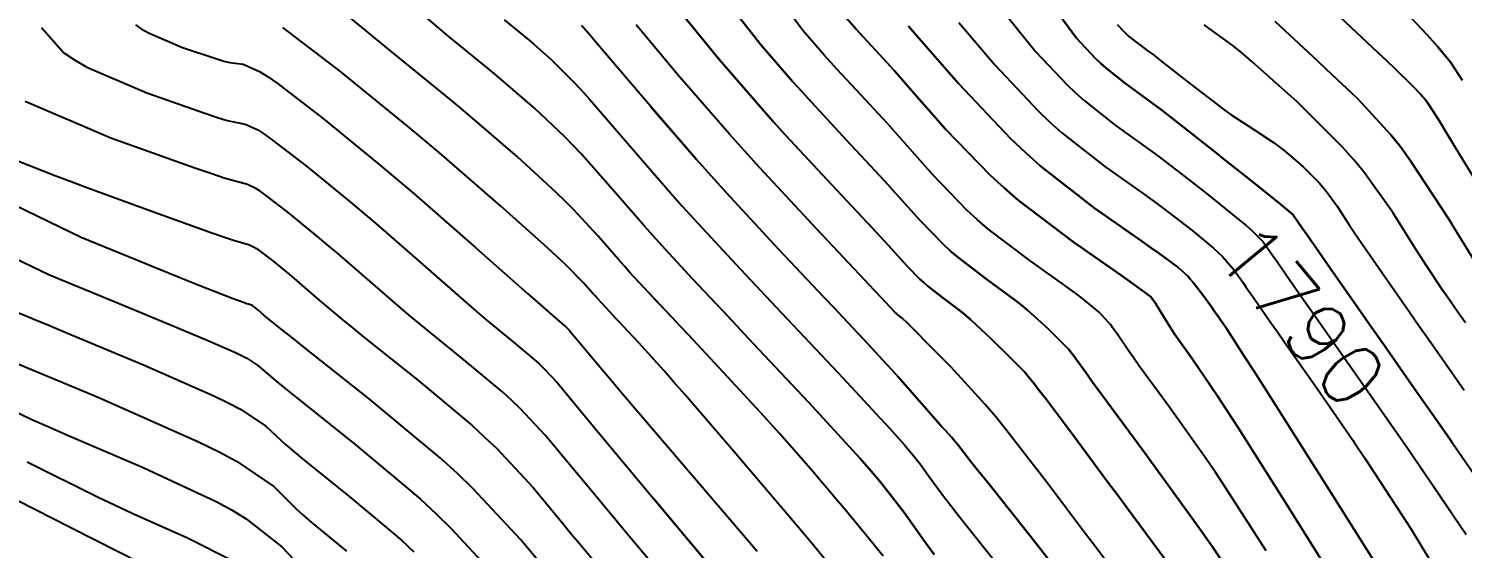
# Model space of a CAD drawing. Header units: metres. Extents: x 837117 to 838479, y 1189012 to 1191015.
# Drawn here: x 837786.1 to 837875.6, y 1189805.7 to 1189838.2 of the extents above; entities that cross this region are included whole.
import ezdxf

# ---------------------------------------------------------------- set-up
doc = ezdxf.new("R2010")
doc.units = ezdxf.units.M
doc.header["$LTSCALE"] = 0.3
doc.layers.add('COTAS 10', color=1, linetype='Continuous')
doc.layers.add('COTAS INT', color=252, linetype='Continuous')
doc.styles.get("Standard").update_dxf_attribs({"font": 'simplex.shx'})

msp = doc.modelspace()

# ---------------------------------------------------------------- linework, layer by layer
at = {"layer": 'COTAS 10'}
for points in [[(837842.614, 1189805.323), (837842.207, 1189805.864), (837841.831, 1189806.372), (837840.732, 1189807.938), (837839.271, 1189809.821), (837838.666, 1189810.528), (837837.974, 1189811.316), (837834.751, 1189814.835), (837831.333, 1189818.479), (837830.519, 1189819.346), (837829.762, 1189820.151), (837827.504, 1189822.548), (837825.597, 1189824.613), (837825.061, 1189825.209), (837824.522, 1189825.816), (837822.548, 1189828.096), (837820.581, 1189830.306), (837820.047, 1189830.869), (837819.517, 1189831.41), (837817.64, 1189833.188), (837815.7, 1189834.867), (837815.131, 1189835.347), (837814.548, 1189835.833), (837812.325, 1189837.64), (837810.263, 1189839.383)], [(837861.822, 1189803.023), (837860.021, 1189805.735), (837859.39, 1189806.64), (837858.702, 1189807.613), (837855.739, 1189811.687), (837853.029, 1189815.359), (837852.501, 1189816.08), (837852.069, 1189816.671), (837851.312, 1189817.737), (837850.988, 1189818.134), (837850.829, 1189818.305), (837850.641, 1189818.501), (837849.711, 1189819.431), (837848.437, 1189820.573), (837848.031, 1189820.904), (837847.603, 1189821.242), (837845.864, 1189822.513), (837844.08, 1189823.874), (837843.623, 1189824.267), (837843.183, 1189824.667), (837841.726, 1189826.173), (837840.198, 1189827.888), (837839.712, 1189828.42), (837839.199, 1189828.978), (837837.123, 1189831.2), (837834.936, 1189833.559), (837834.354, 1189834.203), (837833.782, 1189834.843), (837831.801, 1189837.123), (837829.977, 1189839.46)], [(837829.977, 1189839.46), (837831.801, 1189837.123), (837833.782, 1189834.843), (837834.354, 1189834.203), (837834.936, 1189833.559), (837837.123, 1189831.2), (837839.199, 1189828.978), (837839.712, 1189828.42), (837840.198, 1189827.888), (837841.726, 1189826.173), (837843.183, 1189824.667), (837843.623, 1189824.267), (837844.08, 1189823.874), (837845.864, 1189822.513), (837847.603, 1189821.242), (837848.031, 1189820.904), (837848.437, 1189820.573), (837849.711, 1189819.431), (837850.641, 1189818.501), (837850.829, 1189818.305), (837850.988, 1189818.134), (837851.312, 1189817.737), (837852.069, 1189816.671), (837852.501, 1189816.08), (837853.029, 1189815.359), (837855.739, 1189811.687), (837858.702, 1189807.613), (837859.39, 1189806.64), (837860.021, 1189805.735), (837861.822, 1189803.023)], [(837847.144, 1189838.957), (837848.945, 1189836.715), (837850.887, 1189834.657), (837851.426, 1189834.147), (837851.965, 1189833.664), (837853.913, 1189832.137), (837855.972, 1189830.658), (837856.58, 1189830.205), (837857.205, 1189829.733), (837858.553, 1189828.687), (837859.598, 1189827.873), (837861.663, 1189826.203), (837862.08, 1189825.852), (837862.43, 1189825.549), (837863.136, 1189824.853), (837863.586, 1189824.212), (837863.774, 1189823.942), (837863.991, 1189823.633), (837865.002, 1189822.183), (837866.829, 1189819.572), (837867.559, 1189818.531), (837868.386, 1189817.351), (837870.69, 1189814.069), (837872.183, 1189811.94), (837875.822, 1189806.57)], [(837847.144, 1189838.957), (837848.945, 1189836.715), (837850.887, 1189834.657), (837851.426, 1189834.147), (837851.965, 1189833.664), (837853.913, 1189832.137), (837855.972, 1189830.658), (837856.58, 1189830.205), (837857.205, 1189829.733), (837858.553, 1189828.687), (837859.598, 1189827.873), (837861.663, 1189826.203), (837862.08, 1189825.852), (837862.43, 1189825.549), (837863.136, 1189824.853), (837863.586, 1189824.212), (837863.774, 1189823.942), (837863.991, 1189823.633), (837865.002, 1189822.183), (837866.829, 1189819.572), (837867.559, 1189818.531), (837868.386, 1189817.351), (837870.69, 1189814.069), (837872.183, 1189811.94), (837874.923, 1189807.896)], [(837867.633, 1189839.184), (837870.304, 1189836.675), (837870.866, 1189836.142), (837871.352, 1189835.678), (837872.463, 1189834.588), (837872.983, 1189834.037), (837873.095, 1189833.913), (837873.193, 1189833.803), (837873.435, 1189833.509), (837874.046, 1189832.538), (837874.377, 1189832), (837874.43, 1189831.914), (837874.779, 1189831.346), (837874.923, 1189831.11)], [(837876.815, 1189828.013), (837874.779, 1189831.346), (837874.43, 1189831.914), (837874.377, 1189832), (837874.046, 1189832.538), (837873.435, 1189833.509), (837873.193, 1189833.803), (837873.095, 1189833.913), (837872.983, 1189834.037), (837872.463, 1189834.588), (837871.352, 1189835.678), (837870.866, 1189836.142), (837870.304, 1189836.675), (837867.633, 1189839.184)], [(837826.017, 1189803.526), (837823.653, 1189806.347), (837821.095, 1189809.42), (837820.493, 1189810.144), (837819.938, 1189810.811), (837818.321, 1189812.763), (837816.757, 1189814.441), (837816.236, 1189814.936), (837815.678, 1189815.445), (837813.343, 1189817.396), (837810.858, 1189819.398), (837810.204, 1189819.939), (837809.565, 1189820.474), (837807.383, 1189822.36), (837805.344, 1189824.136), (837804.796, 1189824.601), (837804.255, 1189825.056), (837802.36, 1189826.605), (837800.83, 1189827.781), (837800.52, 1189828), (837800.258, 1189828.173), (837799.718, 1189828.415), (837798.278, 1189828.823), (837797.449, 1189829.1), (837796.432, 1189829.449), (837791.204, 1189831.306), (837785.837, 1189833.615)], [(837824.923, 1189825.364), (837825.061, 1189825.209), (837825.597, 1189824.613), (837827.504, 1189822.548), (837829.762, 1189820.151), (837830.519, 1189819.346), (837831.333, 1189818.479), (837834.751, 1189814.835), (837837.974, 1189811.316), (837838.666, 1189810.528), (837839.271, 1189809.821), (837840.732, 1189807.938), (837841.831, 1189806.372), (837842.207, 1189805.864), (837842.614, 1189805.323)], [(837784.355, 1189817.668), (837790.443, 1189815.112), (837796.674, 1189812.354), (837797.956, 1189811.723), (837799.045, 1189811.15), (837801.38, 1189809.56), (837802.732, 1189808.204), (837803.202, 1189807.777), (837803.714, 1189807.328), (837805.909, 1189805.525)]]:
    msp.add_lwpolyline(points, dxfattribs=at)
at = {"layer": 'COTAS INT'}
for points in [[(837863.341, 1189805.542), (837860.812, 1189809.467), (837860.144, 1189810.469), (837859.488, 1189811.432), (837857.234, 1189814.604), (837855.436, 1189817.056), (837855.068, 1189817.567), (837854.757, 1189818.005), (837854.105, 1189818.978), (837853.75, 1189819.501), (837853.627, 1189819.655), (837853.494, 1189819.813), (837852.92, 1189820.418), (837851.862, 1189821.3), (837851.422, 1189821.634), (837850.919, 1189822.007), (837848.572, 1189823.674), (837845.964, 1189825.663), (837845.297, 1189826.238), (837844.653, 1189826.823), (837842.523, 1189829.024), (837840.633, 1189831.167), (837840.14, 1189831.716), (837839.66, 1189832.246), (837838.038, 1189833.998), (837836.546, 1189835.607), (837836.149, 1189836.046), (837835.759, 1189836.483), (837834.408, 1189838.038), (837832.97, 1189839.988)], [(837863.341, 1189805.542), (837860.812, 1189809.467), (837860.144, 1189810.469), (837859.488, 1189811.432), (837857.234, 1189814.604), (837855.436, 1189817.056), (837855.068, 1189817.567), (837854.757, 1189818.005), (837854.105, 1189818.978), (837853.75, 1189819.501), (837853.627, 1189819.655), (837853.494, 1189819.813), (837852.92, 1189820.418), (837851.862, 1189821.3), (837851.422, 1189821.634), (837850.919, 1189822.007), (837848.572, 1189823.674), (837845.964, 1189825.663), (837845.297, 1189826.238), (837844.653, 1189826.823), (837842.523, 1189829.024), (837840.633, 1189831.167), (837840.14, 1189831.716), (837839.66, 1189832.246), (837838.038, 1189833.998), (837836.546, 1189835.607), (837836.149, 1189836.046), (837835.759, 1189836.483), (837834.408, 1189838.038), (837832.97, 1189839.988)], [(837874.923, 1189835.942), (837874.84, 1189836.068), (837874.055, 1189837.022), (837873.735, 1189837.382), (837873.37, 1189837.782), (837871.683, 1189839.572)], [(837871.683, 1189839.572), (837873.37, 1189837.782), (837873.735, 1189837.382), (837874.055, 1189837.022), (837874.84, 1189836.068), (837875.584, 1189834.947)], [(837839.413, 1189805.201), (837838.525, 1189806.321), (837837.363, 1189807.732), (837836.983, 1189808.186), (837836.578, 1189808.668), (837834.904, 1189810.637), (837832.949, 1189812.872), (837832.367, 1189813.521), (837831.768, 1189814.184), (837829.454, 1189816.69), (837827.264, 1189819.025), (837826.742, 1189819.581), (837826.257, 1189820.097), (837824.809, 1189821.633), (837823.587, 1189822.957), (837823.244, 1189823.339), (837822.898, 1189823.728), (837821.633, 1189825.189), (837820.081, 1189826.864), (837819.554, 1189827.388), (837818.986, 1189827.938), (837816.584, 1189830.14), (837813.777, 1189832.571), (837812.953, 1189833.265), (837812.108, 1189833.968), (837808.891, 1189836.584), (837806.098, 1189838.862)], [(837815.759, 1189838.696), (837816.987, 1189837.697), (837817.31, 1189837.429), (837817.624, 1189837.164), (837818.696, 1189836.236), (837820.048, 1189834.883), (837820.54, 1189834.349), (837821.082, 1189833.748), (837823.463, 1189831.003), (837826.146, 1189827.904), (837826.878, 1189827.079), (837827.606, 1189826.269), (837830.198, 1189823.463), (837832.739, 1189820.769), (837833.435, 1189820.03), (837834.128, 1189819.293), (837836.602, 1189816.657), (837838.727, 1189814.378), (837839.2, 1189813.866), (837839.622, 1189813.407), (837840.727, 1189812.181), (837841.436, 1189811.338), (837841.609, 1189811.121), (837841.772, 1189810.91), (837842.274, 1189810.207), (837843.195, 1189808.959), (837843.622, 1189808.405), (837844.124, 1189807.761), (837846.557, 1189804.683)], [(837856.981, 1189805.069), (837854.667, 1189808.194), (837854.045, 1189809.034), (837853.43, 1189809.862), (837851.276, 1189812.764), (837849.529, 1189815.095), (837849.171, 1189815.565), (837848.868, 1189815.958), (837848.228, 1189816.743), (837847.738, 1189817.23), (837847.53, 1189817.435), (837847.29, 1189817.672), (837846.16, 1189818.78), (837844.886, 1189819.97), (837844.555, 1189820.258), (837844.234, 1189820.528), (837843.155, 1189821.352), (837842.195, 1189822.084), (837841.95, 1189822.296), (837841.713, 1189822.511), (837840.929, 1189823.321), (837839.762, 1189824.609), (837839.284, 1189825.125), (837838.739, 1189825.71), (837836.208, 1189828.402), (837833.325, 1189831.511), (837832.558, 1189832.36), (837831.804, 1189833.204), (837829.194, 1189836.208), (837826.983, 1189838.931)], [(837826.983, 1189838.931), (837829.194, 1189836.208), (837831.804, 1189833.204), (837832.558, 1189832.36), (837833.325, 1189831.511), (837836.208, 1189828.402), (837838.739, 1189825.71), (837839.284, 1189825.125), (837839.762, 1189824.609), (837840.929, 1189823.321), (837841.713, 1189822.511), (837841.95, 1189822.296), (837842.195, 1189822.084), (837843.155, 1189821.352), (837844.234, 1189820.528), (837844.555, 1189820.258), (837844.886, 1189819.97), (837846.16, 1189818.78), (837847.29, 1189817.672), (837847.53, 1189817.435), (837847.738, 1189817.23), (837848.228, 1189816.743), (837848.868, 1189815.958), (837849.171, 1189815.565), (837849.529, 1189815.095), (837851.276, 1189812.764), (837853.43, 1189809.862), (837854.045, 1189809.034), (837854.667, 1189808.194), (837856.981, 1189805.069)], [(837867.927, 1189803.134), (837864.859, 1189808.061), (837861.604, 1189813.2), (837860.897, 1189814.297), (837860.275, 1189815.252), (837858.729, 1189817.521), (837857.843, 1189818.753), (837857.636, 1189819.054), (837857.446, 1189819.338), (837856.898, 1189820.22), (837856.513, 1189820.869), (837856.426, 1189821.006), (837856.346, 1189821.125), (837856.129, 1189821.404), (837855.286, 1189822.028), (837854.813, 1189822.364), (837854.235, 1189822.772), (837851.28, 1189824.835), (837847.849, 1189827.452), (837846.97, 1189828.208), (837846.123, 1189828.979), (837843.32, 1189831.875), (837841.068, 1189834.446), (837840.568, 1189835.011), (837840.121, 1189835.513), (837838.952, 1189836.796), (837838.156, 1189837.655), (837837.944, 1189837.89), (837837.736, 1189838.123), (837837.015, 1189838.952)], [(837837.015, 1189838.952), (837837.736, 1189838.123), (837837.944, 1189837.89), (837838.156, 1189837.655), (837838.952, 1189836.796), (837840.121, 1189835.513), (837840.568, 1189835.011), (837841.068, 1189834.446), (837843.32, 1189831.875), (837846.123, 1189828.979), (837846.97, 1189828.208), (837847.849, 1189827.452), (837851.28, 1189824.835), (837854.235, 1189822.772), (837854.813, 1189822.364), (837855.286, 1189822.028), (837856.129, 1189821.404), (837856.346, 1189821.125), (837856.426, 1189821.006), (837856.513, 1189820.869), (837856.898, 1189820.22), (837857.446, 1189819.338), (837857.636, 1189819.054), (837857.843, 1189818.753), (837858.729, 1189817.521), (837860.275, 1189815.252), (837860.897, 1189814.297), (837861.604, 1189813.2), (837864.859, 1189808.061), (837867.927, 1189803.134)], [(837850.15, 1189839.365), (837851.485, 1189837.564), (837852.686, 1189836.292), (837853.019, 1189835.977), (837853.352, 1189835.678), (837854.557, 1189834.734), (837856.201, 1189833.525), (837856.811, 1189833.059), (837857.488, 1189832.537), (837860.42, 1189830.237), (837857.488, 1189832.537), (837856.811, 1189833.059), (837856.201, 1189833.525), (837854.557, 1189834.734), (837853.352, 1189835.678), (837853.019, 1189835.977), (837852.686, 1189836.292), (837851.485, 1189837.564), (837850.15, 1189839.365)], [(837876.8, 1189822.911), (837874.741, 1189826.267), (837872.357, 1189829.895), (837871.734, 1189830.743), (837871.127, 1189831.523), (837869.068, 1189833.775), (837867.088, 1189835.615), (837866.531, 1189836.136), (837865.969, 1189836.662), (837863.907, 1189838.601)], [(837863.907, 1189838.601), (837865.969, 1189836.662), (837866.531, 1189836.136), (837867.088, 1189835.615), (837869.068, 1189833.775), (837871.127, 1189831.523), (837871.734, 1189830.743), (837872.357, 1189829.895), (837874.741, 1189826.267), (837874.923, 1189825.97)], [(837786.857, 1189838.222), (837788.261, 1189836.64), (837788.916, 1189836.198), (837789.687, 1189835.755), (837793.435, 1189834.143), (837797.118, 1189832.855), (837797.849, 1189832.616), (837798.453, 1189832.429), (837799.592, 1189832.18), (837800.373, 1189831.83), (837800.752, 1189831.579), (837801.202, 1189831.262), (837803.416, 1189829.56), (837806.158, 1189827.318), (837806.941, 1189826.66), (837807.735, 1189825.986), (837810.686, 1189823.416), (837813.39, 1189821.046), (837814.028, 1189820.497), (837814.618, 1189819.995), (837816.348, 1189818.572), (837817.629, 1189817.502), (837817.936, 1189817.222), (837818.221, 1189816.95), (837819.079, 1189816.03), (837820.437, 1189814.394), (837821.039, 1189813.671), (837821.738, 1189812.831), (837825.077, 1189808.822), (837828.284, 1189804.975)], [(837792.727, 1189838.398), (837793.099, 1189838.147), (837793.537, 1189837.896), (837795.666, 1189836.98), (837797.805, 1189836.26), (837798.249, 1189836.133), (837798.629, 1189836.036), (837799.466, 1189835.945), (837800.488, 1189835.487), (837800.984, 1189835.159), (837801.574, 1189834.743), (837804.472, 1189832.516), (837808.062, 1189829.58), (837809.087, 1189828.719), (837810.126, 1189827.836), (837813.989, 1189824.472), (837817.215, 1189821.617), (837817.853, 1189821.055), (837818.379, 1189820.592), (837819.354, 1189819.747), (837819.58, 1189819.558), (837819.635, 1189819.508), (837819.685, 1189819.46), (837819.837, 1189819.297), (837820.105, 1189818.974), (837820.23, 1189818.825), (837820.375, 1189818.65), (837821.081, 1189817.803), (837822.56, 1189816.053), (837823.193, 1189815.309), (837823.924, 1189814.453), (837827.368, 1189810.423), (837830.819, 1189806.381), (837831.553, 1189805.516)], [(837837.369, 1189803.086), (837835.102, 1189805.836), (837834.353, 1189806.731), (837833.551, 1189807.683), (837830.217, 1189811.603), (837827.051, 1189815.281), (837826.355, 1189816.081), (837825.737, 1189816.786), (837824.158, 1189818.544), (837823.195, 1189819.571), (837822.965, 1189819.816), (837822.752, 1189820.043), (837822.115, 1189820.718), (837821.577, 1189821.3), (837821.427, 1189821.468), (837821.275, 1189821.639), (837820.718, 1189822.282), (837819.58, 1189823.422), (837819.062, 1189823.907), (837818.455, 1189824.465), (837815.528, 1189827.092), (837811.864, 1189830.265), (837810.792, 1189831.169), (837809.695, 1189832.082), (837805.528, 1189835.471), (837801.945, 1189838.225)], [(837852.246, 1189801.79), (837848.984, 1189805.992), (837845.952, 1189809.802), (837845.361, 1189810.545), (837844.879, 1189811.153), (837844.036, 1189812.221), (837843.898, 1189812.398), (837843.859, 1189812.444), (837843.82, 1189812.489), (837843.68, 1189812.64), (837843.289, 1189813.072), (837843.092, 1189813.294), (837842.857, 1189813.56), (837841.689, 1189814.89), (837840.331, 1189816.425), (837839.975, 1189816.821), (837839.629, 1189817.204), (837838.454, 1189818.479), (837836.922, 1189820.108), (837836.351, 1189820.714), (837835.716, 1189821.387), (837832.892, 1189824.378), (837829.616, 1189827.925), (837828.695, 1189828.95), (837827.769, 1189829.992), (837824.378, 1189833.91), (837821.583, 1189837.19), (837821.032, 1189837.83), (837820.579, 1189838.355)], [(837853.25, 1189805.037), (837852.669, 1189805.797), (837852.058, 1189806.6), (837849.604, 1189809.872), (837847.084, 1189813.131), (837846.431, 1189813.928), (837845.797, 1189814.678), (837843.669, 1189817.004), (837842.023, 1189818.669), (837841.692, 1189819.003), (837841.416, 1189819.282), (837840.872, 1189819.827), (837840.692, 1189819.996), (837840.645, 1189820.037), (837840.6, 1189820.075), (837840.447, 1189820.192), (837840.311, 1189820.295), (837840.276, 1189820.325), (837840.243, 1189820.356), (837840.132, 1189820.47), (837839.327, 1189821.329), (837838.856, 1189821.829), (837838.278, 1189822.443), (837835.293, 1189825.604), (837831.715, 1189829.463), (837830.763, 1189830.517), (837829.827, 1189831.564), (837826.587, 1189835.293), (837823.99, 1189838.403)], [(837870.503, 1189804.23), (837866.917, 1189809.919), (837863.284, 1189815.646), (837862.564, 1189816.777), (837861.968, 1189817.71), (837860.85, 1189819.438), (837860.585, 1189819.815), (837860.527, 1189819.897), (837860.476, 1189819.97), (837860.349, 1189820.152), (837860.156, 1189820.427), (837860.064, 1189820.558), (837859.956, 1189820.712), (837859.423, 1189821.469), (837858.785, 1189822.299), (837858.61, 1189822.499), (837858.435, 1189822.687), (837857.81, 1189823.262), (837856.638, 1189824.126), (837856.118, 1189824.496), (837855.513, 1189824.924), (837852.626, 1189826.944), (837849.229, 1189829.592), (837848.303, 1189830.416), (837847.384, 1189831.279), (837844.117, 1189834.726), (837841.504, 1189837.725), (837840.996, 1189838.307)], [(837840.996, 1189838.307), (837841.504, 1189837.725), (837844.117, 1189834.726), (837847.384, 1189831.279), (837848.303, 1189830.416), (837849.229, 1189829.592), (837852.626, 1189826.944), (837855.513, 1189824.924), (837856.118, 1189824.496), (837856.638, 1189824.126), (837857.81, 1189823.262), (837858.435, 1189822.687), (837858.61, 1189822.499), (837858.785, 1189822.299), (837859.423, 1189821.469), (837859.956, 1189820.712), (837860.064, 1189820.558), (837860.156, 1189820.427), (837860.349, 1189820.152), (837860.476, 1189819.97), (837860.527, 1189819.897), (837860.585, 1189819.815), (837860.85, 1189819.438), (837861.968, 1189817.71), (837862.564, 1189816.777), (837863.284, 1189815.646), (837866.917, 1189809.919), (837870.503, 1189804.23)], [(837844.137, 1189838.549), (837846.405, 1189835.865), (837849.089, 1189833.022), (837849.833, 1189832.318), (837850.577, 1189831.65), (837853.27, 1189829.54), (837855.743, 1189827.791), (837856.349, 1189827.351), (837856.665, 1189827.119), (837856.921, 1189826.929), (837858.704, 1189825.567), (837860.049, 1189824.445), (837860.345, 1189824.176), (837860.608, 1189823.924), (837861.28, 1189823.161), (837861.771, 1189822.462), (837861.919, 1189822.25), (837862.073, 1189822.03), (837862.676, 1189821.168), (837863.653, 1189819.771), (837864.043, 1189819.214), (837864.485, 1189818.583), (837866.516, 1189815.689), (837868.744, 1189812.453), (837868.857, 1189812.287), (837869.495, 1189811.336), (837870.128, 1189810.381), (837872.379, 1189806.9), (837874.209, 1189803.908)], [(837844.137, 1189838.549), (837846.405, 1189835.865), (837849.089, 1189833.022), (837849.833, 1189832.318), (837850.577, 1189831.65), (837853.27, 1189829.54), (837855.743, 1189827.791), (837856.349, 1189827.351), (837856.665, 1189827.119), (837856.921, 1189826.929), (837858.704, 1189825.567), (837860.049, 1189824.445), (837860.345, 1189824.176), (837860.608, 1189823.924), (837861.28, 1189823.161), (837861.771, 1189822.462), (837861.919, 1189822.25), (837862.073, 1189822.03), (837862.676, 1189821.168), (837863.653, 1189819.771), (837864.043, 1189819.214), (837864.485, 1189818.583), (837866.516, 1189815.689), (837868.744, 1189812.453), (837868.857, 1189812.287), (837869.495, 1189811.336), (837870.128, 1189810.381), (837872.379, 1189806.9), (837874.209, 1189803.908)], [(837854.025, 1189838.413), (837854.485, 1189837.926), (837854.612, 1189837.806), (837854.74, 1189837.691), (837855.201, 1189837.33), (837855.969, 1189836.758), (837856.29, 1189836.51), (837856.658, 1189836.224), (837858.377, 1189834.87), (837860.252, 1189833.43), (837860.718, 1189833.091), (837861.16, 1189832.777), (837862.564, 1189831.856), (837863.793, 1189831.044), (837864.126, 1189830.798), (837864.455, 1189830.543), (837865.616, 1189829.549), (837866.637, 1189828.527), (837866.879, 1189828.255), (837867.103, 1189827.989), (837867.764, 1189827.066), (837868.519, 1189825.896), (837868.802, 1189825.472), (837869.118, 1189825.006), (837870.527, 1189822.965), (837872.306, 1189820.418), (837872.855, 1189819.634), (837873.429, 1189818.815), (837875.704, 1189815.571)], [(837854.025, 1189838.413), (837854.485, 1189837.926), (837854.612, 1189837.806), (837854.74, 1189837.691), (837855.201, 1189837.33), (837855.969, 1189836.758), (837856.29, 1189836.51), (837856.658, 1189836.224), (837858.377, 1189834.87), (837860.252, 1189833.43), (837860.718, 1189833.091), (837861.16, 1189832.777), (837862.564, 1189831.856), (837863.793, 1189831.044), (837864.126, 1189830.798), (837864.455, 1189830.543), (837865.616, 1189829.549), (837866.637, 1189828.527), (837866.879, 1189828.255), (837867.103, 1189827.989), (837867.764, 1189827.066), (837868.519, 1189825.896), (837868.802, 1189825.472), (837869.118, 1189825.006), (837870.527, 1189822.965), (837872.306, 1189820.418), (837872.855, 1189819.634), (837873.429, 1189818.815), (837874.923, 1189816.684)], [(837874.923, 1189821.014), (837874.409, 1189821.75), (837873.344, 1189823.337), (837873.01, 1189823.854), (837872.659, 1189824.403), (837871.252, 1189826.667), (837869.412, 1189829.236), (837868.788, 1189829.979), (837868.114, 1189830.736), (837865.268, 1189833.582), (837862.449, 1189836.104), (837861.793, 1189836.657), (837861.19, 1189837.147), (837859.462, 1189838.388)], [(837875.783, 1189819.784), (837875.459, 1189820.247), (837874.409, 1189821.75), (837873.344, 1189823.337), (837873.01, 1189823.854), (837872.659, 1189824.403), (837871.252, 1189826.667), (837869.412, 1189829.236), (837868.788, 1189829.979), (837868.114, 1189830.736), (837865.268, 1189833.582), (837862.449, 1189836.104), (837861.793, 1189836.657), (837861.19, 1189837.147), (837859.462, 1189838.388)], [(837853.25, 1189805.037), (837852.669, 1189805.797), (837852.058, 1189806.6), (837849.604, 1189809.872), (837847.084, 1189813.131), (837846.431, 1189813.928), (837845.797, 1189814.678), (837843.669, 1189817.004), (837842.023, 1189818.669), (837841.692, 1189819.003), (837841.416, 1189819.282), (837840.872, 1189819.827), (837840.692, 1189819.996), (837840.645, 1189820.037), (837840.6, 1189820.075), (837840.447, 1189820.192), (837840.311, 1189820.295), (837840.276, 1189820.325), (837840.243, 1189820.356), (837840.132, 1189820.47), (837839.327, 1189821.329), (837838.856, 1189821.829), (837838.278, 1189822.443), (837835.293, 1189825.604), (837831.715, 1189829.463), (837830.763, 1189830.517), (837829.827, 1189831.564), (837826.587, 1189835.293), (837824.923, 1189837.285)], [(837824.923, 1189833.28), (837827.769, 1189829.992), (837828.695, 1189828.95), (837829.616, 1189827.925), (837832.892, 1189824.378), (837835.716, 1189821.387), (837836.351, 1189820.714), (837836.922, 1189820.108), (837838.454, 1189818.479), (837839.629, 1189817.204), (837839.975, 1189816.821), (837840.331, 1189816.425), (837841.689, 1189814.89), (837842.857, 1189813.56), (837843.092, 1189813.294), (837843.289, 1189813.072), (837843.68, 1189812.64), (837843.82, 1189812.489), (837843.859, 1189812.444), (837843.898, 1189812.398), (837844.036, 1189812.221), (837844.879, 1189811.153), (837845.361, 1189810.545), (837845.952, 1189809.802), (837848.984, 1189805.992), (837852.246, 1189801.79)], [(837784.709, 1189830.179), (837787.754, 1189828.973), (837788.724, 1189828.602), (837789.75, 1189828.216), (837793.913, 1189826.689), (837797.574, 1189825.385), (837798.284, 1189825.139), (837798.861, 1189824.943), (837799.844, 1189824.65), (837800.142, 1189824.516), (837800.287, 1189824.421), (837800.459, 1189824.299), (837801.304, 1189823.65), (837802.351, 1189822.794), (837802.65, 1189822.543), (837802.953, 1189822.285), (837804.079, 1189821.304), (837805.74, 1189819.903), (837806.38, 1189819.381), (837807.097, 1189818.801), (837810.338, 1189816.221), (837813.726, 1189813.389), (837814.537, 1189812.65), (837815.293, 1189811.931), (837817.562, 1189809.495), (837819.439, 1189807.229), (837819.948, 1189806.616), (837820.451, 1189806.01), (837822.229, 1189803.873)], [(837874.923, 1189812.342), (837873.943, 1189813.755), (837872.607, 1189815.661), (837870.84, 1189818.179), (837870.098, 1189819.238), (837870.076, 1189819.27), (837869.406, 1189820.226), (837867.329, 1189823.198), (837865.908, 1189825.235), (837865.401, 1189825.961), (837864.993, 1189826.545), (837864.253, 1189827.173), (837863.815, 1189827.528), (837863.277, 1189827.961), (837862.041, 1189828.947), (837860.493, 1189830.179), (837860.42, 1189830.237), (837860.493, 1189830.179), (837862.041, 1189828.947), (837863.277, 1189827.961), (837863.815, 1189827.528), (837864.253, 1189827.173), (837864.993, 1189826.545), (837865.401, 1189825.961), (837865.908, 1189825.235), (837867.329, 1189823.198), (837869.406, 1189820.226), (837870.076, 1189819.27), (837870.098, 1189819.238), (837870.84, 1189818.179), (837872.607, 1189815.661), (837873.943, 1189813.755), (837876.82, 1189809.609)], [(837824.923, 1189829.316), (837826.146, 1189827.904), (837826.878, 1189827.079), (837827.606, 1189826.269), (837830.198, 1189823.463), (837832.739, 1189820.769), (837833.435, 1189820.03), (837834.128, 1189819.293), (837836.602, 1189816.657), (837838.727, 1189814.378), (837839.2, 1189813.866), (837839.622, 1189813.407), (837840.727, 1189812.181), (837841.436, 1189811.338), (837841.609, 1189811.121), (837841.772, 1189810.91), (837842.274, 1189810.207), (837843.195, 1189808.959), (837843.622, 1189808.405), (837844.124, 1189807.761), (837846.557, 1189804.683)], [(837818.94, 1189803.646), (837816.804, 1189806.228), (837813.829, 1189809.421), (837812.838, 1189810.364), (837811.775, 1189811.333), (837807.332, 1189815.046), (837803.336, 1189818.204), (837802.555, 1189818.823), (837801.915, 1189819.332), (837800.776, 1189820.248), (837800.562, 1189820.435), (837800.504, 1189820.484), (837800.447, 1189820.532), (837800.248, 1189820.694), (837800.087, 1189820.818), (837800.055, 1189820.841), (837800.027, 1189820.859), (837799.97, 1189820.885), (837799.783, 1189820.941), (837799.673, 1189820.978), (837799.538, 1189821.025), (837798.842, 1189821.273), (837796.862, 1189822.051), (837795.918, 1189822.432), (837794.803, 1189822.885), (837789.345, 1189825.119), (837783.191, 1189828.096)], [(837782.494, 1189825.102), (837787.37, 1189822.776), (837792.076, 1189820.839), (837793.172, 1189820.387), (837794.178, 1189819.97), (837797.063, 1189818.77), (837798.971, 1189817.93), (837799.361, 1189817.741), (837799.691, 1189817.57), (837800.382, 1189817.112), (837801.491, 1189816.156), (837802.084, 1189815.672), (837802.802, 1189815.094), (837806.428, 1189812.212), (837810.502, 1189808.783), (837811.502, 1189807.859), (837812.447, 1189806.947), (837815.397, 1189803.745)], [(837783.365, 1189821.267), (837786.346, 1189820.034), (837787.372, 1189819.607), (837788.484, 1189819.144), (837793.225, 1189817.162), (837797.627, 1189815.224), (837798.526, 1189814.787), (837799.287, 1189814.394), (837800.881, 1189813.336), (837802.111, 1189812.18), (837802.643, 1189811.725), (837803.258, 1189811.211), (837806.168, 1189808.868), (837809.338, 1189806.201), (837810.116, 1189805.482)], [(837839.413, 1189805.201), (837838.525, 1189806.321), (837837.363, 1189807.732), (837836.983, 1189808.186), (837836.578, 1189808.668), (837834.904, 1189810.637), (837832.949, 1189812.872), (837832.367, 1189813.521), (837831.768, 1189814.184), (837829.454, 1189816.69), (837827.264, 1189819.025), (837826.742, 1189819.581), (837826.257, 1189820.097), (837824.923, 1189821.512)], [(837837.369, 1189803.086), (837835.102, 1189805.836), (837834.353, 1189806.731), (837833.551, 1189807.683), (837830.217, 1189811.603), (837827.051, 1189815.281), (837826.355, 1189816.081), (837825.737, 1189816.786), (837824.923, 1189817.692)], [(837783.209, 1189815.223), (837786.271, 1189813.753), (837787.313, 1189813.281), (837788.44, 1189812.781), (837793.209, 1189810.738), (837797.774, 1189808.623), (837798.772, 1189808.078), (837799.654, 1189807.549), (837801.879, 1189805.785), (837803.352, 1189804.227)], [(837824.923, 1189813.283), (837827.368, 1189810.423), (837830.819, 1189806.381), (837831.553, 1189805.516)], [(837785.975, 1189811.104), (837790.356, 1189808.922), (837791.463, 1189808.392), (837792.524, 1189807.894), (837795.975, 1189806.364), (837798.875, 1189804.893)], [(837781.894, 1189810.455), (837788.741, 1189806.985), (837794.44, 1189804.09)], [(837828.284, 1189804.975), (837825.077, 1189808.822), (837824.923, 1189809.006)]]:
    msp.add_lwpolyline(points, dxfattribs=at)

# ---------------------------------------------------------------- texts
at = {"layer": 'COTAS 10', "insert": (837859.901, 1189824.088), "char_height": 3.8, "attachment_point": 7, "rotation": 309.70751}
msp.add_mtext('1790', dxfattribs=at)
msp.add_mtext('1790', dxfattribs=at)

doc.saveas('drawing.dxf')
